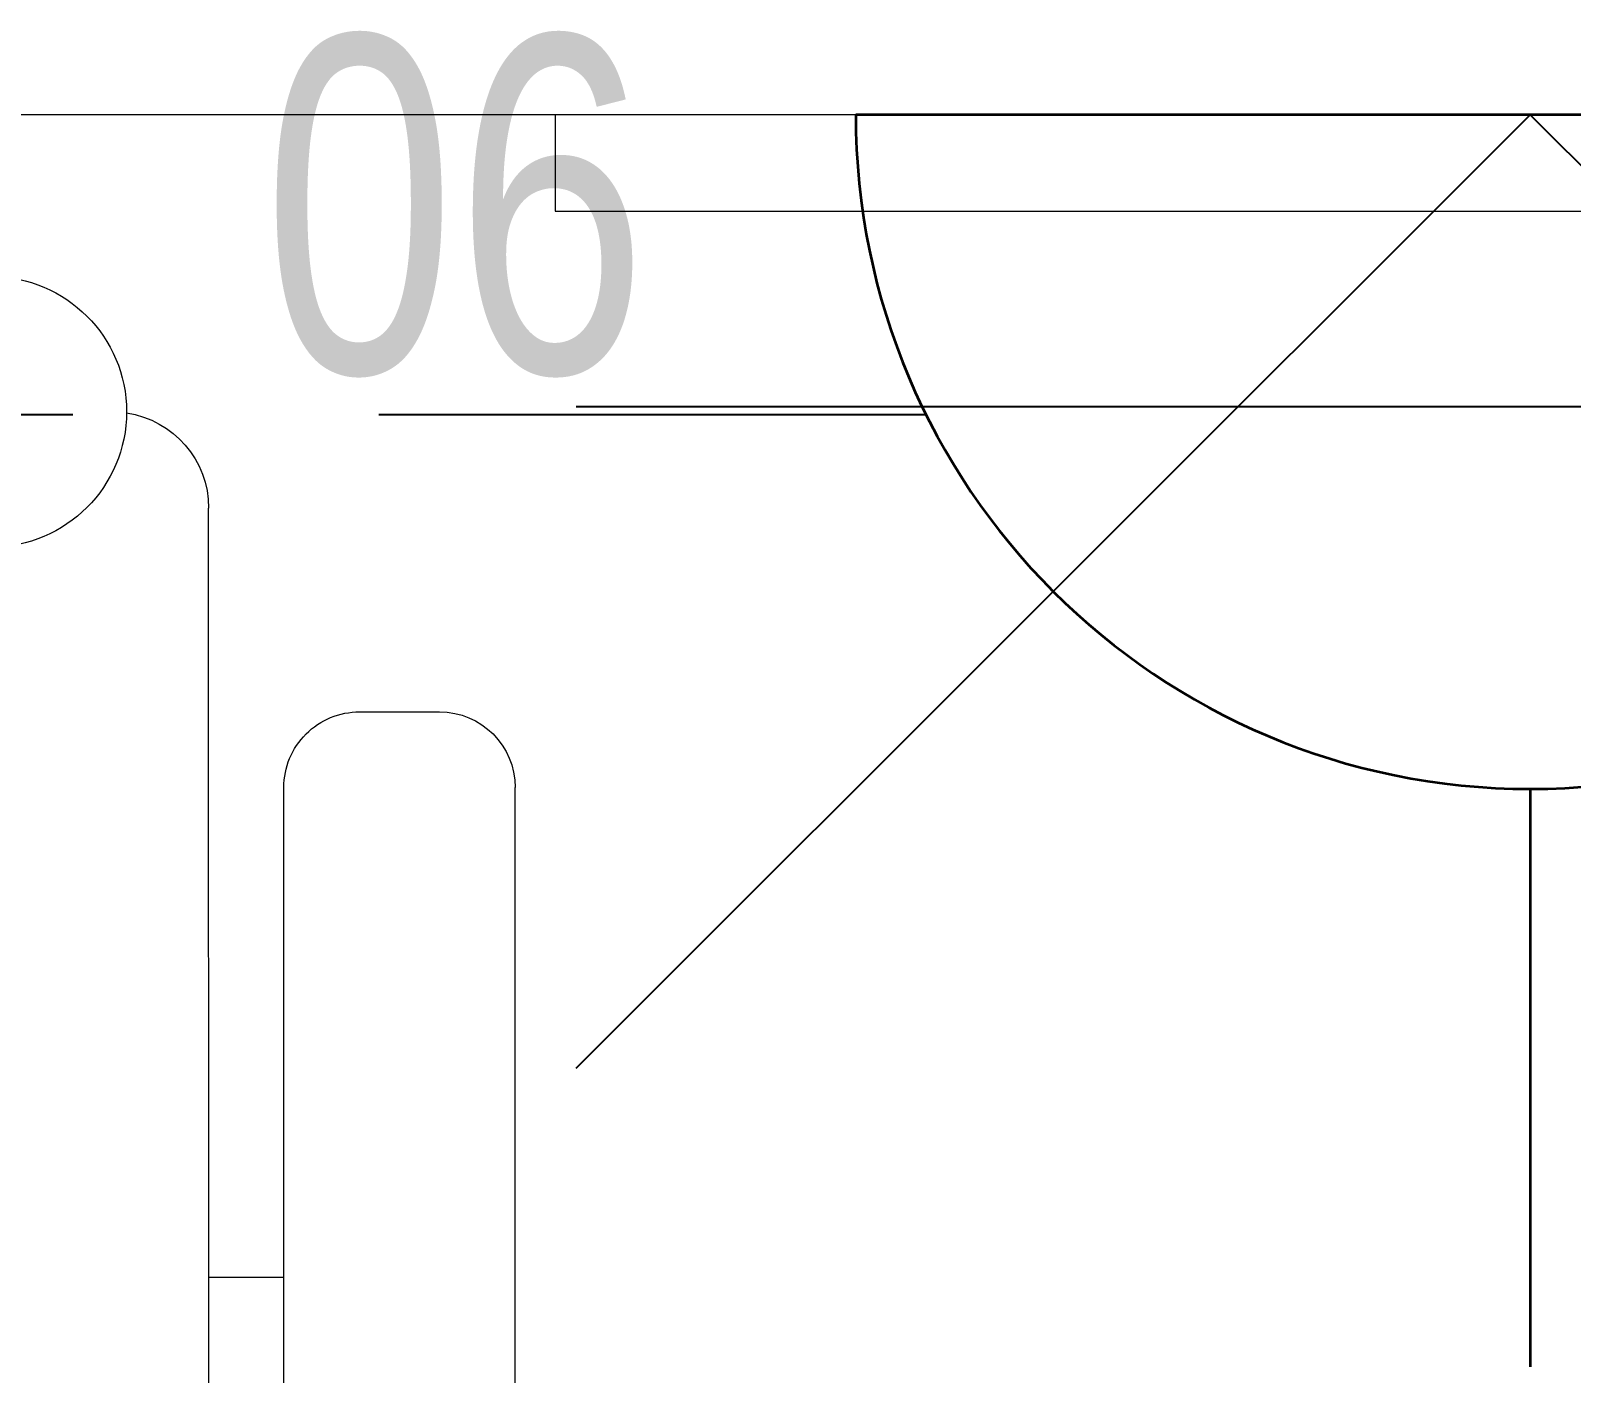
# Model space of a CAD drawing. Header units: inches. Extents: x -12418 to 57169, y -29325 to 19878.
# Drawn here: x 16787.3 to 17186.9, y -4494.1 to -4145.6 of the extents above; entities that cross this region are included whole.
import ezdxf
from ezdxf.enums import TextEntityAlignment as Align

# ---------------------------------------------------------------- set-up
doc = ezdxf.new("R2010")
doc.units = ezdxf.units.IN
doc.header["$LTSCALE"] = 25
doc.header["$MEASUREMENT"] = 0
doc.linetypes.add('DASHDOT', pattern=[25.4, 12.7, -6.35, 0, -6.35])
doc.linetypes.add('HIDDEN', pattern=[9.524999999999999, 6.35, -3.175])
doc.layers.get('0').update_dxf_attribs({"color": 8})
doc.layers.get('Defpoints').update_dxf_attribs({"color": 8})
for name, color, linetype, lineweight in [('00-Ground Floor$0$72_EGR_EQP_TAG', 142, 'Continuous', 5), ('00-Ground Floor$0$LOADING', 253, 'Continuous', 5), ('00-Ground Floor$0$Walls', 251, 'Continuous', 5), ('E-LITE-CLNG-CNDT', 6, 'DASHDOT', 35), ('E-LITE-EXIT-NUMB', 6, 'Continuous', 25), ('E-POWR-FLOR-CNDT', 6, 'HIDDEN', 25), ('E-POWR-WALL @ 100', 4, 'Continuous', 35)]:
    doc.layers.add(name, color=color, linetype=linetype, lineweight=lineweight)
doc.styles.add('00-Ground Floor$0$X3G_ENTITY_257CFD', font='swisscl.ttf', dxfattribs={"height": 200})
doc.styles.add('DC_Simplex', font='SIMPLEX.shx', dxfattribs={"width": 0.7})

# ---------------------------------------------------------------- blocks, each defined once
blk = doc.blocks.new('00-Ground Floor$0$GF21018-P')
at = {"color": 0}
for p, q in [((0.2204937210156821, 0.4756307261486727), (0.2204937210156821, 0.0674977280054634)), ((0.2400110456456019, 0.322592123553612), (0.2400110456456019, 0.1400010304266708)), ((0.3000110456456007, 0.3225921235536084), (0.3000110456456007, 0.1400010304266708)), ((0.2204937210156821, 0.2670847420663591), (0.2400110456456019, 0.2670847420663591)), ((0.2596261664619277, 0.120385909610345), (0.2803959248292749, 0.120385909610345))]:
    blk.add_line(p, q, dxfattribs=at)
for centre, radius, start, end in [((0.2596261664619277, 0.1400010304266708), 0.0196151208163253, 180, 270.0000000000017), ((0.2803959248292749, 0.1400010304266708), 0.0196151208163253, 270.0000000000019, 2.29e-13), ((0.1640881380565453, 0.0424977280054613), 0.0351139560901341, 270.0000000000001, 90), ((0.1954937210156835, 0.0674977280054634), 0.025, 278.5279241468623, 360)]:
    blk.add_arc(centre, radius, start, end, dxfattribs=at)
blk = doc.blocks.new('00-Ground Floor')
at = {"layer": '00-Ground Floor$0$LOADING', "elevation": -5.889685836021185e-07}
blk.add_lwpolyline([(17429.31369768563, -4192.427106378585), (17429.31369768563, -4167.427106378585), (16923.31369780484, -4167.427106378585), (16923.31369780484, -4192.427106378585), (17429.31369768563, -4192.427106378585)], dxfattribs=at)
at = {"layer": '00-Ground Floor$0$Walls'}
blk.add_line((17697.71736947427, -4167.427106378484, -5.889685836021185e-07), (14197.92871180762, -4167.427106378484, -5.889685836021185e-07), dxfattribs=at)
at = {"layer": '00-Ground Floor$0$LOADING', "extrusion": (-2.240207019314477e-05, 7.774263848676227e-06, 0.9999999997188542), "xscale": -1000, "yscale": 1000.000000000001, "zscale": 1000, "rotation": 180.0014107650308}
blk.add_blockref('00-Ground Floor$0$GF21018-P', (16612.94502530319, -4202.047860248147, -0.4251945163609502), dxfattribs=at)
at = {"layer": '00-Ground Floor$0$72_EGR_EQP_TAG', "insert": (16897.43139939196, -4146.942250538981, -5.889685836021185e-07), "char_height": 87.47307164393662, "attachment_point": 2, "style": '00-Ground Floor$0$X3G_ENTITY_257CFD'}
blk.add_mtext('06', dxfattribs=at)
blk = doc.blocks.new('*U37')
blk.add_line((-1.749999999996977, 1.663046845081352e-10), (-3.24999999999696, 3.088511762957831e-10))
blk.add_lwpolyline([(1.693364815437808e-10, 1.750000000000001, 0.9999999999999999), (-1.632719992940682e-10, -1.75)], format="xyb", close=True)
at = {"layer": 'Defpoints'}
for p, q in [((-2.474873733914694, 2.474873734388161), (3.03224112485627e-12, 4.440892098500626e-16)), ((-0.7581776142781109, -2.47487373408092), (-0.7581776138077316, 2.474873734225022)), ((-2.474873734385074, -2.47487373391778), (3.03224112485627e-12, 4.440892098500626e-16))]:
    blk.add_line(p, q, dxfattribs=at)
at = {"layer": 'E-LITE-EXIT-NUMB', "style": 'DC_Simplex', "width": 0.7, "flags": 8}
blk.add_attdef('TYPE', text='', height=2, rotation=359.9999977995651, dxfattribs=at).set_placement((-2.682007227268933, 5.238332855567586), align=Align.RIGHT)
blk.add_attdef('CIRCUIT', (2.682007227274998, 5.238332855567586), '', height=2, rotation=359.9999977995651, dxfattribs=at)

msp = doc.modelspace()

# ---------------------------------------------------------------- linework, layer by layer
at = {"layer": 'E-POWR-FLOR-CNDT', "elevation": -5.889685836021185e-07}
msp.add_lwpolyline([(15448.85410773314, -4245.237229295157), (17019.56362670357, -4245.237229295157)], dxfattribs=at)

# ---------------------------------------------------------------- block references
at = {"layer": 'E-LITE-CLNG-CNDT'}
msp.add_blockref('00-Ground Floor', (0, 0), dxfattribs=at)
at = {"layer": 'E-POWR-WALL @ 100', "xscale": 100, "yscale": 100, "zscale": 100, "rotation": 90.00000000000001}
msp.add_blockref('*U37', (17176.31369774554, -4167.4271063786, -5.889685836021185e-07), dxfattribs=at)

doc.saveas('drawing.dxf')
